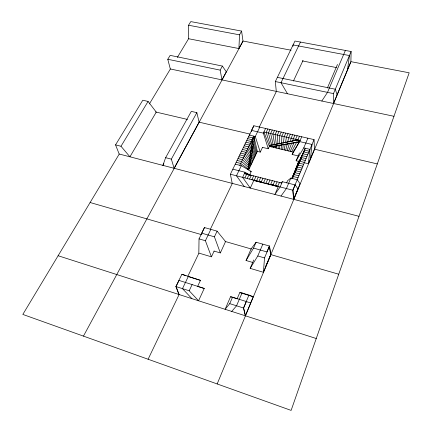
<?xml version="1.0" encoding="UTF-8"?>
<svg xmlns="http://www.w3.org/2000/svg" width="432" height="432" viewBox="0 0 432 432"><rect width="100%" height="100%" fill="white"/><g stroke="black" fill="none" stroke-linecap="round" stroke-linejoin="round"><path stroke-width="0.65" d="M188.552 25.234L188.503 38.718L238.918 48.551L242.984 41.029L241.585 31.077L190.771 21.6L188.552 25.234L239.522 34.841L241.585 31.077M204.525 227.567L199.033 238.885L198.828 253.076L211.432 256.824L214.105 251.089M351.13 51.511L350.887 61.652L333.509 103.496L333.472 93.598L351.13 51.511L294.975 41.04L275.33 81.551L276.286 91.39M238.918 48.551L239.522 34.841M281.21 149.218L281.448 144.639M281.518 143.332L281.891 136.139L283.5 132.586M251.462 131.684L251.537 130.394L253.789 125.75L314.053 139.612L314.42 149.186L308.378 163.733L303.863 162.643M253.741 260.005L250.166 268.353L263.401 272.295L264.524 257.926L269.509 246.056L256.079 242.239L251.084 248.935L246.056 260.501L252.693 262.456M292.966 46.262L293.085 44.933L349.434 55.555L347.528 69.736M308.378 163.733L309.971 149.348L303.745 147.884L296.125 160.774L299.349 161.552M282.701 149.575L283.284 144.412M283.43 143.122L284.159 136.663L285.763 133.105M310.414 158.841L312.023 144.455L299.651 141.583L292.151 154.472L298.204 155.92M239.798 165.305L253.795 136.15L257.332 151.4L248.74 169.83L248.395 169.868L247.919 169.565L252.855 138.699L253.665 137.014L254.005 136.96L254.432 138.775L249.291 168.664L248.945 168.701M248.74 169.83L248.265 169.522L253.201 138.645L254.005 136.96M249.858 163.393L250.085 162.065M250.317 160.736L250.544 159.408L252.266 162.189M252.029 150.779L252.256 149.45M252.488 148.122L252.715 146.794M284.197 149.931L285.201 144.196M285.428 142.922L286.432 137.192L288.031 133.628M285.687 150.287L287.35 143.375M287.653 142.117L288.711 137.722L290.299 134.152M247.46 174.404L247.585 173.956L245.398 173.399L245.273 173.848M287.188 150.644L289.472 143.208M289.85 141.966L292.577 134.671M196.852 112.655L171.353 159.138L174.134 168.291L199.093 122.159L196.852 112.655L191.311 111.38L165.634 157.68L162.896 165.375L163.874 163.615M288.684 151L291.67 143.057M292.361 141.221L294.856 135.2M293.004 175.954L298.971 160.925L299.354 161.152L293.409 176.186L293.004 175.954L292.01 178.151L292.415 178.384L292.626 178.027L292.221 177.795M294.122 174.096L298.512 163.069L298.129 162.842L298.971 160.925M292.01 178.151L298.129 162.842M265.766 266.306L270.751 254.605L263.401 272.295M253.244 296.752L245.338 315.787L243.513 308.005L248.94 295.083L253.244 296.752L239.798 292.572L237.136 298.787M295.148 184.939L298.021 188.941L293.695 199.352L292.934 190.22L295.148 184.939L282.393 181.715L280.87 182.952M217.166 383.945L350.978 61.668L409.174 72.792L291.119 410.4L22.826 314.426L119.259 154.035M314.053 139.612L292.826 190.193L293.593 199.325L300.051 183.784L297.238 179.685L290.866 178.087L287.609 180.646L286.643 182.909M245.452 315.819L243.626 308.043L246.353 301.547L250.636 303.026M290.866 178.087L286.405 188.552L281.011 196.058M303.745 147.884L307.876 138.191M248.94 295.083L242.033 292.939L236.552 305.797L231.725 311.418M250.166 268.353L257.791 255.971L262.823 244.156M345.384 50.441L327.515 92.362L321.818 101.023M291.962 178.475L305.3 148.246L292.459 178.486M296.125 160.774L299.484 152.928M327.391 88.009L337.478 64.454M246.056 260.501L253.546 248.081L256.079 242.239M299.651 141.583L301.73 136.777M282.393 181.715L280.125 186.948L274.876 194.465L278.235 186.737L253.784 180.484L252.223 179.323M232.535 297.211L230.558 296.725L225.094 309.29L229.754 303.642L232.535 297.211L246.353 301.547M297.869 139.844L299.435 136.253M277.744 186.338L279.45 182.412M292.151 154.472L293.711 150.881M297.146 135.724L295.034 140.513M275.362 185.733L277.079 181.813M272.992 185.123L274.714 181.213M270.621 184.518L272.349 180.614M268.261 183.913L269.995 180.014M265.901 183.308L267.646 179.42M290.185 151.357L294.224 142.322M263.547 182.709L265.297 178.826M261.203 182.11L262.958 178.232M281.243 132.068L279.628 135.616L279.688 143.564M258.86 181.51L260.62 177.638M278.991 131.549L277.371 135.092L277.933 143.813M256.522 180.911L258.287 177.044M220.336 252.925L225.558 241.574L217.096 231.147L204.422 227.54L201.69 233.167L214.418 236.828L220.336 252.925L214.002 251.057M262.386 147.35L268.272 148.759L269.357 146.399L263.92 131.971L300.175 140.378L293.193 152.069L269.357 146.399M253.784 180.484L250.29 188.077L242.606 177.358L245.009 172.255L250.268 175.284M204.223 288.457L198.558 300.78L189.2 290.774L175.921 286.556L181.877 274.266L200.453 280.357L197.64 286.389L204.223 288.457L179.021 280.411L176.024 286.589L179.091 294.538L148.1 359.24M276.745 131.031L275.119 134.568L276.286 144.277M254.189 180.317L255.965 176.456M251.861 179.723L253.643 175.867M299.354 161.152L299.009 161.903L298.62 161.676M274.498 130.513L272.867 134.044L274.698 144.531M298.658 162.734L304.517 150.088L309.199 151.189M272.263 130L270.621 133.526L273.213 144.92M249.539 179.129L251.327 175.279M298.134 163.96L303.734 151.934L308.421 153.041M270.027 129.487L268.385 133.007L271.777 145.179M247.223 178.535L249.016 174.695M249.437 175.343L251.235 171.488L241.31 165.688L235.267 164.171M257.332 151.4L260.275 152.107L262.483 147.377M293.425 81.032L303.037 60.426M297.61 165.186L302.945 153.787L307.638 154.899M267.797 128.974L266.15 132.489L270.832 146.75M244.912 177.946L246.71 174.112M297.086 166.423L302.157 155.644L306.855 156.767M214.418 236.828L217.096 231.147M268.272 148.759L263.363 133.148L265.577 128.461M189.2 290.774L192.143 284.531M296.563 167.654L301.363 157.513L306.072 158.641M296.039 168.89L300.569 159.381L305.284 160.515M188.395 276.286L182.482 288.641L191.921 298.652M211.432 256.824L205.405 240.737L210.843 229.365M241.31 165.688L236.477 175.792L244.231 186.505M260.275 152.107L255.28 136.496L259.762 127.127M300.461 42.061L281.005 82.728L287.491 93.76M187.817 276.313L198.871 253.233M210.217 229.549L232.313 183.406M259.081 127.516L276.377 91.406M295.51 170.132L299.77 161.266L304.49 162.405M232.216 183.384L230.386 174.231L253.886 125.771M294.98 171.374L298.971 163.15L303.696 164.295M294.451 172.622L298.166 165.04L302.902 166.196M293.922 173.869L297.362 166.941L302.098 168.102M293.387 175.122L296.552 168.847L301.298 170.014M292.853 176.38L295.736 170.764L300.494 171.931M291.686 151.713L296.946 141.62M292.318 177.638L293.188 175.986M293.765 174.884L294.921 172.681L299.684 173.858M83.457 336.118L243.07 41.045L291.076 50.22M291.784 178.897L293.231 176.218M222.394 66.074L226.303 71.863L221.962 79.893L220.169 70.13L222.394 66.074L170.165 55.372L167.778 59.276L170.316 68.963L393.962 116.289M292.702 177.579L293.279 176.542L298.058 177.736M298.399 142.09L299.371 140.535L297.184 140.027L269.638 145.584L269.946 146.41L271.35 146.745L298.399 142.09L299.371 140.535M149.364 103.961L170.397 68.98M177.336 57.44L188.784 38.394M148.073 101.434L156.265 112.12L129.924 156.811L120.992 146.264L148.073 101.434L142.798 100.219L115.549 144.871L119.173 154.013L358.987 216.313M269.638 145.584L297.184 140.027M271.35 146.745L298.534 141.934M269.946 146.41L271.031 146.475M252.855 138.699L253.201 138.645M254.086 138.829L254.432 138.775M247.919 169.565L248.265 169.522M239.798 292.572L242.033 292.939M302.341 60.923L336.393 67.565M277.371 77.344L335.308 89.219L337.106 94.835M167.778 59.276L220.169 70.13M275.33 81.551L333.472 93.598M297.043 140.179L299.23 140.686M251.537 130.394L263.363 133.148M155.66 111.98L187.488 119.437M199.184 122.18L250.112 134.114M314.62 149.234L377.309 163.922M249.361 135.108L255.28 136.496M248.503 136.874L252.941 137.921L253.276 139.201M247.639 138.65L252.088 139.703L252.461 140.983M246.775 140.432L251.23 141.491L252.034 143.942M245.911 142.22L250.371 143.284L251.721 146.966M245.041 144.018L249.507 145.087L251.262 149.386M244.166 145.816L248.638 146.891L250.771 151.562M243.292 147.625L247.768 148.705L250.733 154.526M242.411 149.434L246.893 150.525L250.193 156.33M241.531 151.254L246.019 152.35L249.836 158.36M240.646 153.079L245.138 154.181L249.383 160.148M239.755 154.915L244.258 156.017L251.127 164.614M238.864 156.751L243.373 157.864L250.555 165.834M237.967 158.598L242.482 159.716L248.573 165.677M237.071 160.45L241.591 161.573L249.404 168.28M294.106 174.609L298.874 175.792M236.169 162.308L240.694 163.436L248.319 169.128M250.042 171.185L251.235 171.488M232.837 169.177L245.009 172.255M244.409 173.529L281.831 183.017M245.824 173.988L246.915 174.263M115.549 144.871L120.992 146.264M165.634 157.68L171.353 159.138M230.386 174.231L292.934 190.22M253.546 248.081L266.922 251.932L269.395 246.029L270.545 253.913M90.11 202.516L201.841 234.733M225.072 241.434L251.51 249.059M270.859 254.637L338.742 274.212M199.033 238.885L205.405 240.737M257.791 255.971L264.524 257.926M188.303 276.583L200.453 280.357M230.558 296.725L237.244 298.825M229.754 303.642L243.626 308.043M58.115 255.733L316.251 338.531M181.877 274.266L185.927 275.746M272.171 184.577L275.94 186.025L277.609 186.192L275.724 185.452M247.585 173.956L251.98 175.673M245.398 173.399L246.148 173.956M254.286 180.074L255.296 180.868M255.836 180.436L256.808 181.256M257.391 180.797L258.325 181.645M258.892 181.084L259.843 182.034M260.464 181.429L261.365 182.423M250.155 161.228L251.694 163.399M250.852 157.491L252.833 160.979M251.327 155.693L253.4 159.77M251.57 153.311L253.967 158.566M252.018 151.227L254.529 157.367M175.921 286.556L178.983 294.5M269.789 145.433L270.097 146.254M252.396 148.808L255.091 156.168M252.839 146.394L255.652 154.969M253.4 144.18L256.214 153.776M253.778 141.113L256.775 152.588M253.665 137.014L253.946 138.224M273.499 146.189L273.791 147.452M274.925 145.838L275.27 147.803M269.509 246.056L270.751 254.605M276.442 145.568L276.75 148.16M278.019 145.157L278.235 148.511M279.693 144.887L279.72 148.867M296.519 168.194L296.125 167.967L296.503 168.232"/></g></svg>
